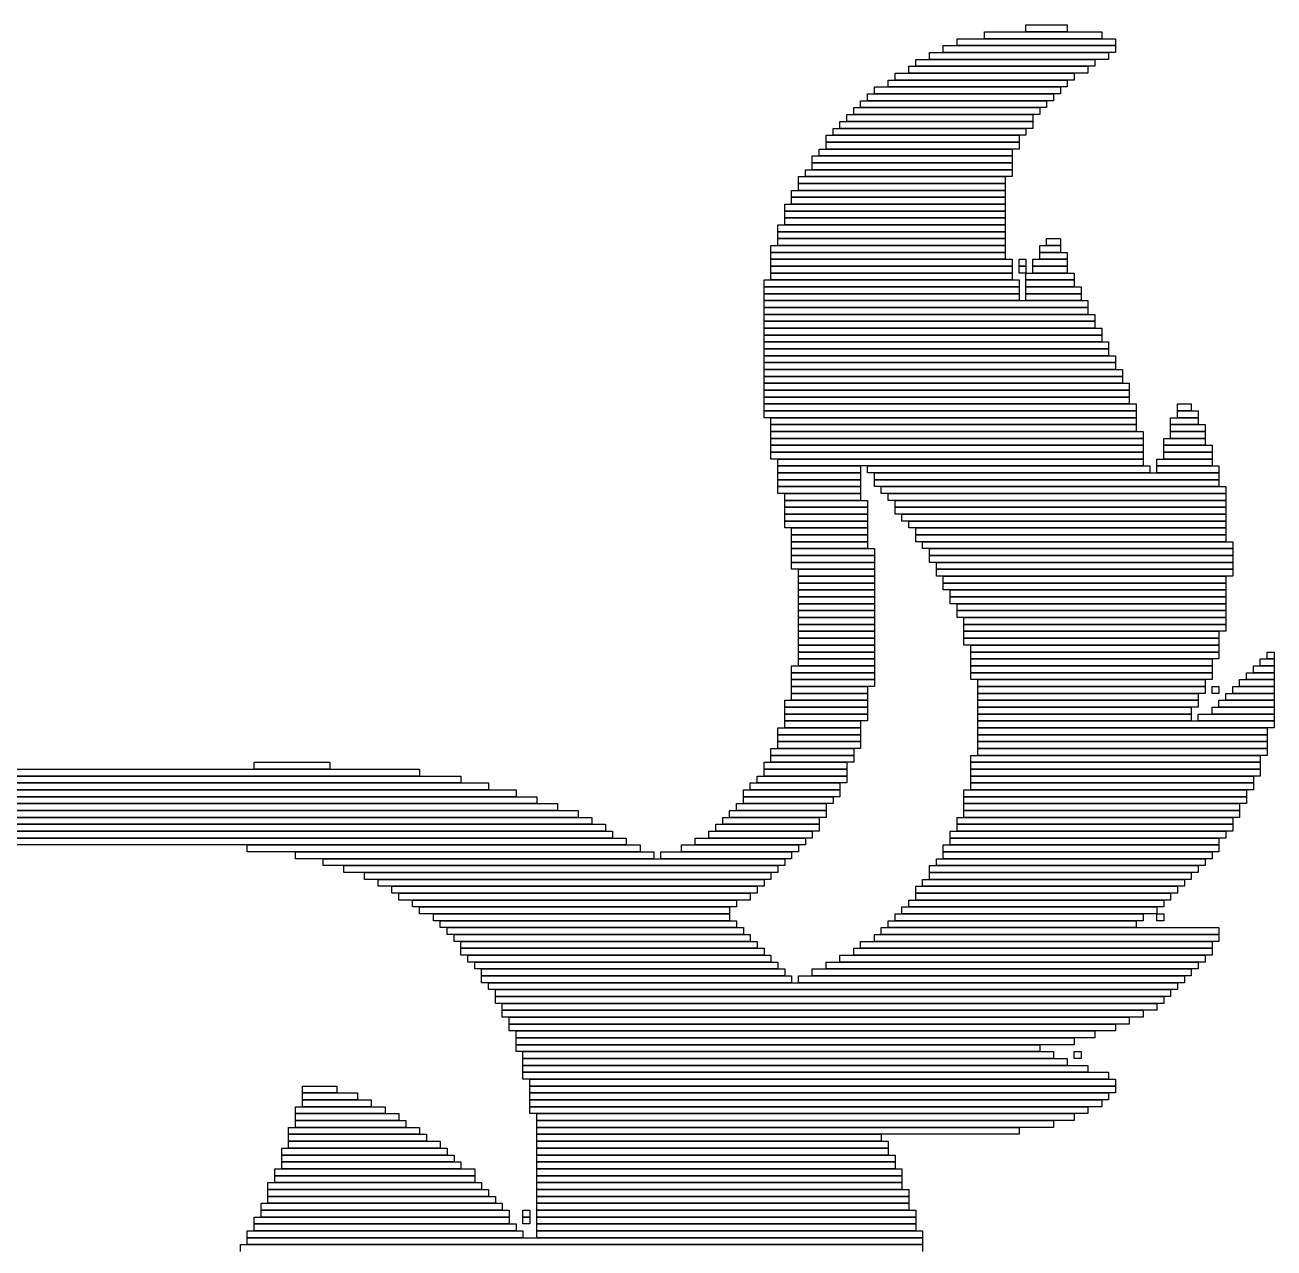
# Model space of a CAD drawing. Extents: x 325 to 699, y 302 to 722.
# Drawn here: x 517.7 to 699, y 511.5 to 689 of the extents above; entities that cross this region are included whole.
import ezdxf

# ---------------------------------------------------------------- set-up
doc = ezdxf.new("R2010")
doc.units = 0

msp = doc.modelspace()

# ---------------------------------------------------------------- linework, layer by layer
for p, q in [((663, 689), (669, 689)), ((663, 688), (663, 689)), ((669, 689), (669, 688)), ((653, 687), (676, 687)), ((653, 686), (653, 687)), ((657, 688), (674, 688)), ((657, 687), (657, 688)), ((674, 687), (657, 687)), ((669, 688), (663, 688)), ((674, 688), (674, 687)), ((676, 687), (676, 686)), ((651, 686), (676, 686)), ((651, 685), (651, 686)), ((676, 686), (653, 686)), ((676, 686), (676, 685)), ((647, 684), (673, 684)), ((647, 683), (647, 684)), ((649, 685), (675, 685)), ((649, 684), (649, 685)), ((675, 684), (649, 684)), ((676, 685), (651, 685)), ((673, 684), (673, 683)), ((675, 685), (675, 684)), ((644, 682), (670, 682)), ((644, 681), (644, 682)), ((646, 683), (672, 683)), ((646, 682), (646, 683)), ((672, 682), (646, 682)), ((673, 683), (647, 683)), ((670, 682), (670, 681)), ((672, 683), (672, 682)), ((641, 680), (668, 680)), ((641, 679), (641, 680)), ((643, 681), (669, 681)), ((643, 680), (643, 681)), ((669, 680), (643, 680)), ((670, 681), (644, 681)), ((668, 680), (668, 679)), ((669, 681), (669, 680)), ((639, 678), (666, 678)), ((639, 677), (639, 678)), ((640, 679), (667, 679)), ((640, 678), (640, 679)), ((667, 678), (640, 678)), ((668, 679), (641, 679)), ((666, 678), (666, 677)), ((667, 679), (667, 678)), ((638, 677), (665, 677)), ((638, 676), (638, 677)), ((666, 677), (639, 677)), ((665, 677), (665, 676)), ((636, 675), (664, 675)), ((636, 674), (636, 675)), ((637, 676), (664, 676)), ((637, 675), (637, 676)), ((664, 675), (637, 675)), ((665, 676), (638, 676)), ((664, 676), (664, 675)), ((664, 675), (664, 674)), ((634, 673), (662, 673)), ((634, 672), (634, 673)), ((635, 674), (663, 674)), ((635, 673), (635, 674)), ((663, 673), (635, 673)), ((664, 674), (636, 674)), ((662, 673), (662, 672)), ((663, 674), (663, 673)), ((633, 671), (661, 671)), ((633, 670), (633, 671)), ((662, 672), (634, 672)), ((634, 672), (662, 672)), ((634, 671), (634, 672)), ((662, 671), (634, 671)), ((661, 671), (661, 670)), ((662, 672), (662, 671)), ((632, 670), (661, 670)), ((632, 669), (632, 670)), ((661, 669), (632, 669)), ((632, 669), (661, 669)), ((632, 668), (632, 669)), ((661, 670), (633, 670)), ((661, 670), (661, 669)), ((661, 669), (661, 668)), ((631, 668), (661, 668)), ((631, 667), (631, 668)), ((661, 668), (632, 668)), ((661, 668), (661, 667)), ((630, 667), (660, 667)), ((630, 666), (630, 667)), ((660, 666), (630, 666)), ((630, 666), (660, 666)), ((630, 665), (630, 666)), ((661, 667), (631, 667)), ((660, 667), (660, 666)), ((660, 666), (660, 665)), ((629, 665), (660, 665)), ((629, 664), (629, 665)), ((660, 664), (629, 664)), ((629, 664), (660, 664)), ((629, 663), (629, 664)), ((660, 665), (630, 665)), ((660, 665), (660, 664)), ((660, 664), (660, 663)), ((628, 663), (660, 663)), ((628, 662), (628, 663)), ((660, 662), (628, 662)), ((628, 662), (660, 662)), ((628, 661), (628, 662)), ((660, 663), (629, 663)), ((660, 663), (660, 662)), ((660, 662), (660, 661)), ((627, 660), (660, 660)), ((627, 659), (627, 660)), ((660, 661), (628, 661)), ((628, 661), (660, 661)), ((628, 660), (628, 661)), ((660, 660), (628, 660)), ((660, 661), (660, 660)), ((660, 660), (660, 659)), ((660, 659), (627, 659)), ((627, 659), (660, 659)), ((627, 658), (627, 659)), ((660, 658), (627, 658)), ((627, 658), (660, 658)), ((627, 657), (627, 658)), ((660, 659), (660, 658)), ((660, 658), (660, 657)), ((666, 658), (668, 658)), ((666, 657), (666, 658)), ((668, 658), (668, 657)), ((626, 657), (660, 657)), ((626, 656), (626, 657)), ((660, 657), (627, 657)), ((660, 657), (660, 656)), ((665, 657), (668, 657)), ((665, 656), (665, 657)), ((668, 657), (666, 657)), ((668, 657), (668, 656)), ((660, 656), (626, 656)), ((626, 656), (660, 656)), ((626, 655), (626, 656)), ((660, 655), (626, 655)), ((626, 655), (661, 655)), ((626, 654), (626, 655)), ((660, 656), (660, 655)), ((661, 655), (661, 654)), ((662, 655), (663, 655)), ((662, 654), (662, 655)), ((663, 655), (663, 654)), ((664, 655), (669, 655)), ((664, 654), (664, 655)), ((668, 656), (665, 656)), ((665, 656), (669, 656)), ((665, 655), (665, 656)), ((669, 655), (665, 655)), ((669, 656), (669, 655)), ((669, 655), (669, 654)), ((661, 654), (626, 654)), ((626, 654), (661, 654)), ((626, 653), (626, 654)), ((661, 653), (626, 653)), ((626, 653), (661, 653)), ((626, 652), (626, 653)), ((661, 654), (661, 653)), ((661, 653), (661, 652)), ((663, 654), (662, 654)), ((662, 654), (663, 654)), ((662, 653), (662, 654)), ((663, 653), (662, 653)), ((663, 654), (663, 653)), ((663, 653), (670, 653)), ((663, 652), (663, 653)), ((669, 654), (664, 654)), ((664, 654), (669, 654)), ((664, 653), (664, 654)), ((669, 653), (664, 653)), ((669, 654), (669, 653)), ((670, 653), (670, 652)), ((625, 652), (662, 652)), ((625, 651), (625, 652)), ((662, 651), (625, 651)), ((625, 651), (662, 651)), ((625, 650), (625, 651)), ((661, 652), (626, 652)), ((662, 652), (662, 651)), ((662, 651), (662, 650)), ((670, 652), (663, 652)), ((663, 652), (670, 652)), ((663, 651), (663, 652)), ((670, 651), (663, 651)), ((663, 651), (671, 651)), ((663, 650), (663, 651)), ((670, 652), (670, 651)), ((671, 651), (671, 650)), ((662, 650), (625, 650)), ((625, 650), (662, 650)), ((625, 649), (625, 650)), ((662, 649), (625, 649)), ((625, 649), (672, 649)), ((625, 648), (625, 649)), ((662, 650), (662, 649)), ((671, 650), (663, 650)), ((663, 650), (671, 650)), ((663, 649), (663, 650)), ((671, 649), (663, 649)), ((671, 650), (671, 649)), ((672, 649), (672, 648)), ((672, 648), (625, 648)), ((625, 648), (672, 648)), ((625, 647), (625, 648)), ((672, 648), (672, 647)), ((672, 647), (625, 647)), ((625, 647), (673, 647)), ((625, 646), (625, 647)), ((673, 646), (625, 646)), ((625, 646), (673, 646)), ((625, 645), (625, 646)), ((673, 647), (673, 646)), ((673, 646), (673, 645)), ((673, 645), (625, 645)), ((625, 645), (674, 645)), ((625, 644), (625, 645)), ((674, 644), (625, 644)), ((625, 644), (674, 644)), ((625, 643), (625, 644)), ((674, 645), (674, 644)), ((674, 644), (674, 643)), ((674, 643), (625, 643)), ((625, 643), (675, 643)), ((625, 642), (625, 643)), ((675, 642), (625, 642)), ((625, 642), (675, 642)), ((625, 641), (625, 642)), ((675, 643), (675, 642)), ((675, 642), (675, 641)), ((675, 641), (625, 641)), ((625, 641), (676, 641)), ((625, 640), (625, 641)), ((676, 640), (625, 640)), ((625, 640), (676, 640)), ((625, 639), (625, 640)), ((676, 641), (676, 640)), ((676, 640), (676, 639)), ((676, 639), (625, 639)), ((625, 639), (677, 639)), ((625, 638), (625, 639)), ((677, 639), (677, 638)), ((677, 638), (625, 638)), ((625, 638), (677, 638)), ((625, 637), (625, 638)), ((677, 637), (625, 637)), ((625, 637), (678, 637)), ((625, 636), (625, 637)), ((677, 638), (677, 637)), ((678, 637), (678, 636)), ((678, 636), (625, 636)), ((625, 636), (678, 636)), ((625, 635), (625, 636)), ((678, 635), (625, 635)), ((625, 635), (678, 635)), ((625, 634), (625, 635)), ((678, 636), (678, 635)), ((678, 635), (678, 634)), ((678, 634), (625, 634)), ((625, 634), (679, 634)), ((625, 633), (625, 634)), ((679, 633), (625, 633)), ((625, 633), (679, 633)), ((625, 632), (625, 633)), ((679, 634), (679, 633)), ((679, 633), (679, 632)), ((685, 634), (687, 634)), ((685, 633), (685, 634)), ((687, 633), (685, 633)), ((685, 633), (688, 633)), ((685, 632), (685, 633)), ((687, 634), (687, 633)), ((688, 633), (688, 632)), ((679, 632), (625, 632)), ((626, 632), (679, 632)), ((626, 631), (626, 632)), ((679, 631), (626, 631)), ((626, 631), (679, 631)), ((626, 630), (626, 631)), ((679, 632), (679, 631)), ((679, 631), (679, 630)), ((684, 632), (688, 632)), ((684, 631), (684, 632)), ((688, 631), (684, 631)), ((684, 631), (689, 631)), ((684, 630), (684, 631)), ((688, 632), (685, 632)), ((688, 632), (688, 631)), ((689, 631), (689, 630)), ((679, 630), (626, 630)), ((626, 630), (680, 630)), ((626, 629), (626, 630)), ((680, 629), (626, 629)), ((626, 629), (680, 629)), ((626, 628), (626, 629)), ((680, 630), (680, 629)), ((680, 629), (680, 628)), ((683, 629), (689, 629)), ((683, 628), (683, 629)), ((689, 630), (684, 630)), ((684, 630), (689, 630)), ((684, 629), (684, 630)), ((689, 629), (684, 629)), ((689, 630), (689, 629)), ((689, 629), (689, 628)), ((680, 628), (626, 628)), ((626, 628), (680, 628)), ((626, 627), (626, 628)), ((680, 628), (680, 627)), ((689, 628), (683, 628)), ((683, 628), (690, 628)), ((683, 627), (683, 628)), ((690, 628), (690, 627)), ((680, 627), (626, 627)), ((626, 627), (680, 627)), ((626, 626), (626, 627)), ((680, 626), (626, 626)), ((627, 626), (680, 626)), ((627, 625), (627, 626)), ((680, 627), (680, 626)), ((680, 626), (680, 625)), ((682, 626), (690, 626)), ((682, 625), (682, 626)), ((690, 627), (683, 627)), ((683, 627), (690, 627)), ((683, 626), (683, 627)), ((690, 626), (683, 626)), ((690, 627), (690, 626)), ((690, 626), (690, 625)), ((680, 625), (627, 625)), ((627, 625), (639, 625)), ((627, 624), (627, 625)), ((639, 624), (627, 624)), ((627, 624), (639, 624)), ((627, 623), (627, 624)), ((639, 625), (639, 624)), ((639, 624), (639, 623)), ((640, 625), (681, 625)), ((640, 624), (640, 625)), ((681, 624), (640, 624)), ((641, 624), (691, 624)), ((641, 623), (641, 624)), ((681, 625), (681, 624)), ((690, 625), (682, 625)), ((682, 625), (691, 625)), ((682, 624), (682, 625)), ((691, 624), (682, 624)), ((691, 625), (691, 624)), ((691, 624), (691, 623)), ((639, 623), (627, 623)), ((627, 623), (639, 623)), ((627, 622), (627, 623)), ((639, 622), (627, 622)), ((627, 622), (639, 622)), ((627, 621), (627, 622)), ((639, 623), (639, 622)), ((639, 622), (639, 621)), ((691, 623), (641, 623)), ((641, 623), (691, 623)), ((641, 622), (641, 623)), ((691, 622), (641, 622)), ((642, 622), (692, 622)), ((642, 621), (642, 622)), ((691, 623), (691, 622)), ((692, 622), (692, 621)), ((639, 621), (627, 621)), ((628, 621), (639, 621)), ((628, 620), (628, 621)), ((639, 620), (628, 620)), ((628, 620), (640, 620)), ((628, 619), (628, 620)), ((639, 621), (639, 620)), ((640, 620), (640, 619)), ((692, 621), (642, 621)), ((643, 621), (692, 621)), ((643, 620), (643, 621)), ((692, 620), (643, 620)), ((644, 620), (692, 620)), ((644, 619), (644, 620)), ((692, 621), (692, 620)), ((692, 620), (692, 619)), ((640, 619), (628, 619)), ((628, 619), (640, 619)), ((628, 618), (628, 619)), ((640, 619), (640, 618)), ((692, 619), (644, 619)), ((644, 619), (692, 619)), ((644, 618), (644, 619)), ((692, 619), (692, 618)), ((640, 618), (628, 618)), ((628, 618), (640, 618)), ((628, 617), (628, 618)), ((640, 617), (628, 617)), ((628, 617), (640, 617)), ((628, 616), (628, 617)), ((640, 618), (640, 617)), ((640, 617), (640, 616)), ((692, 618), (644, 618)), ((645, 618), (692, 618)), ((645, 617), (645, 618)), ((692, 617), (645, 617)), ((646, 617), (692, 617)), ((646, 616), (646, 617)), ((692, 618), (692, 617)), ((692, 617), (692, 616)), ((640, 616), (628, 616)), ((629, 616), (640, 616)), ((629, 615), (629, 616)), ((640, 615), (629, 615)), ((629, 615), (640, 615)), ((629, 614), (629, 615)), ((640, 616), (640, 615)), ((640, 615), (640, 614)), ((692, 616), (646, 616)), ((647, 616), (692, 616)), ((647, 615), (647, 616)), ((692, 615), (647, 615)), ((647, 615), (692, 615)), ((647, 614), (647, 615)), ((692, 616), (692, 615)), ((692, 615), (692, 614)), ((640, 614), (629, 614)), ((629, 614), (640, 614)), ((629, 613), (629, 614)), ((640, 613), (629, 613)), ((629, 613), (641, 613)), ((629, 612), (629, 613)), ((640, 614), (640, 613)), ((641, 613), (641, 612)), ((692, 614), (647, 614)), ((648, 614), (693, 614)), ((648, 613), (648, 614)), ((693, 613), (648, 613)), ((649, 613), (693, 613)), ((649, 612), (649, 613)), ((693, 614), (693, 613)), ((693, 613), (693, 612)), ((641, 612), (629, 612)), ((629, 612), (641, 612)), ((629, 611), (629, 612)), ((641, 611), (629, 611)), ((629, 611), (641, 611)), ((629, 610), (629, 611)), ((641, 612), (641, 611)), ((641, 611), (641, 610)), ((693, 612), (649, 612)), ((649, 612), (693, 612)), ((649, 611), (649, 612)), ((693, 611), (649, 611)), ((650, 611), (693, 611)), ((650, 610), (650, 611)), ((693, 612), (693, 611)), ((693, 611), (693, 610)), ((641, 610), (629, 610)), ((630, 610), (641, 610)), ((630, 609), (630, 610)), ((641, 610), (641, 609)), ((693, 610), (650, 610)), ((650, 610), (693, 610)), ((650, 609), (650, 610)), ((693, 610), (693, 609)), ((641, 609), (630, 609)), ((630, 609), (641, 609)), ((630, 608), (630, 609)), ((641, 608), (630, 608)), ((630, 608), (641, 608)), ((630, 607), (630, 608)), ((641, 609), (641, 608)), ((641, 608), (641, 607)), ((693, 609), (650, 609)), ((651, 609), (692, 609)), ((651, 608), (651, 609)), ((692, 608), (651, 608)), ((651, 608), (692, 608)), ((651, 607), (651, 608)), ((692, 609), (692, 608)), ((692, 608), (692, 607)), ((641, 607), (630, 607)), ((630, 607), (641, 607)), ((630, 606), (630, 607)), ((641, 606), (630, 606)), ((630, 606), (641, 606)), ((630, 605), (630, 606)), ((641, 607), (641, 606)), ((641, 606), (641, 605)), ((692, 607), (651, 607)), ((652, 607), (692, 607)), ((652, 606), (652, 607)), ((692, 606), (652, 606)), ((652, 606), (692, 606)), ((652, 605), (652, 606)), ((692, 607), (692, 606)), ((692, 606), (692, 605)), ((641, 605), (630, 605)), ((630, 605), (641, 605)), ((630, 604), (630, 605)), ((641, 604), (630, 604)), ((630, 604), (641, 604)), ((630, 603), (630, 604)), ((641, 605), (641, 604)), ((641, 604), (641, 603)), ((692, 605), (652, 605)), ((653, 605), (692, 605)), ((653, 604), (653, 605)), ((692, 604), (653, 604)), ((653, 604), (692, 604)), ((653, 603), (653, 604)), ((692, 605), (692, 604)), ((692, 604), (692, 603)), ((641, 603), (630, 603)), ((630, 603), (641, 603)), ((630, 602), (630, 603)), ((641, 602), (630, 602)), ((630, 602), (641, 602)), ((630, 601), (630, 602)), ((641, 603), (641, 602)), ((641, 602), (641, 601)), ((692, 603), (653, 603)), ((654, 603), (692, 603)), ((654, 602), (654, 603)), ((692, 602), (654, 602)), ((654, 602), (692, 602)), ((654, 601), (654, 602)), ((692, 603), (692, 602)), ((692, 602), (692, 601)), ((641, 601), (630, 601)), ((630, 601), (641, 601)), ((630, 600), (630, 601)), ((641, 600), (630, 600)), ((630, 600), (641, 600)), ((630, 599), (630, 600)), ((641, 601), (641, 600)), ((641, 600), (641, 599)), ((692, 601), (654, 601)), ((654, 601), (691, 601)), ((654, 600), (654, 601)), ((691, 600), (654, 600)), ((654, 600), (691, 600)), ((654, 599), (654, 600)), ((691, 601), (691, 600)), ((691, 600), (691, 599)), ((641, 599), (630, 599)), ((630, 599), (641, 599)), ((630, 598), (630, 599)), ((641, 599), (641, 598)), ((691, 599), (654, 599)), ((655, 599), (691, 599)), ((655, 598), (655, 599)), ((691, 599), (691, 598)), ((641, 598), (630, 598)), ((630, 598), (641, 598)), ((630, 597), (630, 598)), ((641, 597), (630, 597)), ((630, 597), (641, 597)), ((630, 596), (630, 597)), ((641, 598), (641, 597)), ((641, 597), (641, 596)), ((691, 598), (655, 598)), ((655, 598), (691, 598)), ((655, 597), (655, 598)), ((691, 597), (655, 597)), ((655, 597), (690, 597)), ((655, 596), (655, 597)), ((690, 597), (690, 596)), ((691, 598), (691, 597)), ((697, 597), (699, 597)), ((697, 596), (697, 597)), ((698, 598), (699, 598)), ((698, 597), (698, 598)), ((699, 597), (698, 597)), ((699, 598), (699, 597)), ((699, 597), (699, 596)), ((629, 596), (641, 596)), ((629, 595), (629, 596)), ((641, 595), (629, 595)), ((629, 595), (641, 595)), ((629, 594), (629, 595)), ((641, 596), (630, 596)), ((641, 596), (641, 595)), ((641, 595), (641, 594)), ((690, 596), (655, 596)), ((655, 596), (690, 596)), ((655, 595), (655, 596)), ((690, 595), (655, 595)), ((655, 595), (690, 595)), ((655, 594), (655, 595)), ((690, 596), (690, 595)), ((690, 595), (690, 594)), ((695, 595), (699, 595)), ((695, 594), (695, 595)), ((696, 596), (699, 596)), ((696, 595), (696, 596)), ((699, 595), (696, 595)), ((699, 596), (697, 596)), ((699, 596), (699, 595)), ((699, 595), (699, 594)), ((641, 594), (629, 594)), ((629, 594), (641, 594)), ((629, 593), (629, 594)), ((641, 593), (629, 593)), ((629, 593), (640, 593)), ((629, 592), (629, 593)), ((640, 593), (640, 592)), ((641, 594), (641, 593)), ((690, 594), (655, 594)), ((656, 594), (689, 594)), ((656, 593), (656, 594)), ((689, 593), (656, 593)), ((656, 593), (689, 593)), ((656, 592), (656, 593)), ((689, 594), (689, 593)), ((689, 593), (689, 592)), ((690, 593), (691, 593)), ((690, 592), (690, 593)), ((691, 593), (691, 592)), ((693, 593), (699, 593)), ((693, 592), (693, 593)), ((694, 594), (699, 594)), ((694, 593), (694, 594)), ((699, 593), (694, 593)), ((699, 594), (695, 594)), ((699, 594), (699, 593)), ((699, 593), (699, 592)), ((628, 591), (640, 591)), ((628, 590), (628, 591)), ((640, 592), (629, 592)), ((629, 592), (640, 592)), ((629, 591), (629, 592)), ((640, 591), (629, 591)), ((640, 592), (640, 591)), ((640, 591), (640, 590)), ((689, 592), (656, 592)), ((656, 592), (688, 592)), ((656, 591), (656, 592)), ((688, 591), (656, 591)), ((656, 591), (688, 591)), ((656, 590), (656, 591)), ((688, 592), (688, 591)), ((688, 591), (688, 590)), ((691, 592), (690, 592)), ((691, 591), (699, 591)), ((691, 590), (691, 591)), ((692, 592), (699, 592)), ((692, 591), (692, 592)), ((699, 591), (692, 591)), ((699, 592), (693, 592)), ((699, 592), (699, 591)), ((699, 591), (699, 590)), ((640, 590), (628, 590)), ((628, 590), (640, 590)), ((628, 589), (628, 590)), ((640, 590), (640, 589)), ((688, 590), (656, 590)), ((656, 590), (687, 590)), ((656, 589), (656, 590)), ((687, 590), (687, 589)), ((690, 590), (699, 590)), ((690, 589), (690, 590)), ((699, 590), (691, 590)), ((699, 590), (699, 589)), ((640, 589), (628, 589)), ((628, 589), (640, 589)), ((628, 588), (628, 589)), ((640, 588), (628, 588)), ((628, 588), (639, 588)), ((628, 587), (628, 588)), ((639, 588), (639, 587)), ((640, 589), (640, 588)), ((687, 589), (656, 589)), ((656, 589), (687, 589)), ((656, 588), (656, 589)), ((687, 588), (656, 588)), ((656, 588), (699, 588)), ((656, 587), (656, 588)), ((687, 589), (687, 588)), ((688, 589), (699, 589)), ((688, 588), (688, 589)), ((699, 588), (688, 588)), ((699, 589), (690, 589)), ((699, 589), (699, 588)), ((699, 588), (699, 587)), ((627, 587), (639, 587)), ((627, 586), (627, 587)), ((639, 586), (627, 586)), ((627, 586), (639, 586)), ((627, 585), (627, 586)), ((639, 587), (628, 587)), ((639, 587), (639, 586)), ((639, 586), (639, 585)), ((699, 587), (656, 587)), ((656, 587), (698, 587)), ((656, 586), (656, 587)), ((698, 586), (656, 586)), ((656, 586), (698, 586)), ((656, 585), (656, 586)), ((698, 587), (698, 586)), ((698, 586), (698, 585)), ((626, 584), (638, 584)), ((626, 583), (626, 584)), ((639, 585), (627, 585)), ((627, 585), (639, 585)), ((627, 584), (627, 585)), ((639, 584), (627, 584)), ((638, 584), (638, 583)), ((639, 585), (639, 584)), ((698, 585), (656, 585)), ((656, 585), (698, 585)), ((656, 584), (656, 585)), ((698, 584), (656, 584)), ((656, 584), (698, 584)), ((656, 583), (656, 584)), ((698, 585), (698, 584)), ((698, 584), (698, 583)), ((551, 582), (562, 582)), ((551, 581), (551, 582)), ((562, 582), (562, 581)), ((625, 582), (637, 582)), ((625, 581), (625, 582)), ((638, 583), (626, 583)), ((626, 583), (638, 583)), ((626, 582), (626, 583)), ((638, 582), (626, 582)), ((637, 582), (637, 581)), ((638, 583), (638, 582)), ((655, 583), (697, 583)), ((655, 582), (655, 583)), ((697, 582), (655, 582)), ((655, 582), (697, 582)), ((655, 581), (655, 582)), ((698, 583), (656, 583)), ((697, 583), (697, 582)), ((697, 582), (697, 581)), ((481, 581), (575, 581)), ((562, 581), (551, 581)), ((575, 581), (575, 580)), ((637, 581), (625, 581)), ((625, 581), (637, 581)), ((625, 580), (625, 581)), ((637, 581), (637, 580)), ((697, 581), (655, 581)), ((655, 581), (697, 581)), ((655, 580), (655, 581)), ((697, 581), (697, 580)), ((575, 580), (481, 580)), ((482, 580), (581, 580)), ((581, 579), (482, 579)), ((482, 579), (585, 579)), ((581, 580), (581, 579)), ((585, 579), (585, 578)), ((623, 579), (636, 579)), ((623, 578), (623, 579)), ((624, 580), (637, 580)), ((624, 579), (624, 580)), ((637, 579), (624, 579)), ((637, 580), (625, 580)), ((636, 579), (636, 578)), ((637, 580), (637, 579)), ((697, 580), (655, 580)), ((655, 580), (696, 580)), ((655, 579), (655, 580)), ((696, 579), (655, 579)), ((655, 579), (696, 579)), ((655, 578), (655, 579)), ((696, 580), (696, 579)), ((696, 579), (696, 578)), ((585, 578), (482, 578)), ((483, 578), (589, 578)), ((589, 577), (483, 577)), ((483, 577), (592, 577)), ((589, 578), (589, 577)), ((592, 577), (592, 576)), ((622, 578), (636, 578)), ((622, 577), (622, 578)), ((636, 577), (622, 577)), ((622, 577), (635, 577)), ((622, 576), (622, 577)), ((636, 578), (623, 578)), ((635, 577), (635, 576)), ((636, 578), (636, 577)), ((654, 578), (695, 578)), ((654, 577), (654, 578)), ((695, 577), (654, 577)), ((654, 577), (695, 577)), ((654, 576), (654, 577)), ((696, 578), (655, 578)), ((695, 578), (695, 577)), ((695, 577), (695, 576)), ((592, 576), (483, 576)), ((483, 576), (595, 576)), ((595, 575), (483, 575)), ((483, 575), (598, 575)), ((595, 576), (595, 575)), ((598, 575), (598, 574)), ((620, 575), (634, 575)), ((620, 574), (620, 575)), ((621, 576), (634, 576)), ((621, 575), (621, 576)), ((634, 575), (621, 575)), ((635, 576), (622, 576)), ((634, 576), (634, 575)), ((634, 575), (634, 574)), ((695, 576), (654, 576)), ((654, 576), (694, 576)), ((654, 575), (654, 576)), ((694, 575), (654, 575)), ((654, 575), (694, 575)), ((654, 574), (654, 575)), ((694, 576), (694, 575)), ((694, 575), (694, 574)), ((598, 574), (483, 574)), ((484, 574), (600, 574)), ((600, 573), (484, 573)), ((498, 573), (602, 573)), ((600, 574), (600, 573)), ((602, 573), (602, 572)), ((618, 573), (633, 573)), ((618, 572), (618, 573)), ((619, 574), (633, 574)), ((619, 573), (619, 574)), ((633, 573), (619, 573)), ((634, 574), (620, 574)), ((633, 574), (633, 573)), ((633, 573), (633, 572)), ((653, 574), (693, 574)), ((653, 573), (653, 574)), ((693, 573), (653, 573)), ((653, 573), (693, 573)), ((653, 572), (653, 573)), ((694, 574), (654, 574)), ((693, 574), (693, 573)), ((693, 573), (693, 572)), ((602, 572), (498, 572)), ((502, 572), (603, 572)), ((603, 571), (502, 571)), ((508, 571), (605, 571)), ((603, 572), (603, 571)), ((605, 571), (605, 570)), ((615, 571), (631, 571)), ((615, 570), (615, 571)), ((617, 572), (632, 572)), ((617, 571), (617, 572)), ((632, 571), (617, 571)), ((633, 572), (618, 572)), ((631, 571), (631, 570)), ((632, 572), (632, 571)), ((652, 572), (692, 572)), ((652, 571), (652, 572)), ((692, 571), (652, 571)), ((652, 571), (691, 571)), ((652, 570), (652, 571)), ((693, 572), (653, 572)), ((691, 571), (691, 570)), ((692, 572), (692, 571)), ((605, 570), (508, 570)), ((550, 570), (607, 570)), ((550, 569), (550, 570)), ((607, 570), (607, 569)), ((613, 570), (630, 570)), ((613, 569), (613, 570)), ((631, 570), (615, 570)), ((630, 570), (630, 569)), ((651, 570), (691, 570)), ((651, 569), (651, 570)), ((691, 570), (652, 570)), ((691, 570), (691, 569)), ((607, 569), (550, 569)), ((557, 569), (609, 569)), ((557, 568), (557, 569)), ((609, 568), (557, 568)), ((561, 568), (628, 568)), ((561, 567), (561, 568)), ((609, 569), (609, 568)), ((610, 569), (629, 569)), ((610, 568), (610, 569)), ((629, 568), (610, 568)), ((630, 569), (613, 569)), ((628, 568), (628, 567)), ((629, 569), (629, 568)), ((650, 568), (689, 568)), ((650, 567), (650, 568)), ((691, 569), (651, 569)), ((651, 569), (690, 569)), ((651, 568), (651, 569)), ((690, 568), (651, 568)), ((689, 568), (689, 567)), ((690, 569), (690, 568)), ((628, 567), (561, 567)), ((564, 567), (627, 567)), ((564, 566), (564, 567)), ((627, 566), (564, 566)), ((567, 566), (626, 566)), ((567, 565), (567, 566)), ((626, 566), (626, 565)), ((627, 567), (627, 566)), ((649, 567), (688, 567)), ((649, 566), (649, 567)), ((688, 566), (649, 566)), ((649, 566), (687, 566)), ((649, 565), (649, 566)), ((689, 567), (650, 567)), ((687, 566), (687, 565)), ((688, 567), (688, 566)), ((626, 565), (567, 565)), ((569, 565), (625, 565)), ((569, 564), (569, 565)), ((625, 564), (569, 564)), ((571, 564), (624, 564)), ((571, 563), (571, 564)), ((624, 564), (624, 563)), ((625, 565), (625, 564)), ((647, 564), (685, 564)), ((647, 563), (647, 564)), ((648, 565), (686, 565)), ((648, 564), (648, 565)), ((686, 564), (648, 564)), ((687, 565), (649, 565)), ((685, 564), (685, 563)), ((686, 565), (686, 564)), ((624, 563), (571, 563)), ((572, 563), (623, 563)), ((572, 562), (572, 563)), ((623, 562), (572, 562)), ((574, 562), (621, 562)), ((574, 561), (574, 562)), ((621, 562), (621, 561)), ((623, 563), (623, 562)), ((646, 562), (683, 562)), ((646, 561), (646, 562)), ((685, 563), (647, 563)), ((647, 563), (684, 563)), ((647, 562), (647, 563)), ((684, 562), (647, 562)), ((683, 562), (683, 561)), ((684, 563), (684, 562)), ((621, 561), (574, 561)), ((575, 561), (620, 561)), ((575, 560), (575, 561)), ((620, 561), (620, 560)), ((645, 561), (682, 561)), ((645, 560), (645, 561)), ((683, 561), (646, 561)), ((682, 561), (682, 560)), ((620, 560), (575, 560)), ((577, 560), (620, 560)), ((577, 559), (577, 560)), ((620, 559), (577, 559)), ((578, 559), (621, 559)), ((578, 558), (578, 559)), ((620, 560), (620, 559)), ((621, 559), (621, 558)), ((643, 559), (679, 559)), ((643, 558), (643, 559)), ((644, 560), (680, 560)), ((644, 559), (644, 560)), ((680, 559), (644, 559)), ((682, 560), (645, 560)), ((679, 559), (679, 558)), ((680, 560), (680, 559)), ((682, 560), (683, 560)), ((682, 559), (682, 560)), ((683, 559), (682, 559)), ((683, 560), (683, 559)), ((621, 558), (578, 558)), ((579, 558), (622, 558)), ((579, 557), (579, 558)), ((622, 557), (579, 557)), ((580, 557), (623, 557)), ((580, 556), (580, 557)), ((622, 558), (622, 557)), ((623, 557), (623, 556)), ((641, 557), (691, 557)), ((641, 556), (641, 557)), ((642, 558), (691, 558)), ((642, 557), (642, 558)), ((691, 557), (642, 557)), ((679, 558), (643, 558)), ((691, 558), (691, 557)), ((691, 557), (691, 556)), ((623, 556), (580, 556)), ((581, 556), (624, 556)), ((581, 555), (581, 556)), ((624, 555), (581, 555)), ((581, 555), (625, 555)), ((581, 554), (581, 555)), ((624, 556), (624, 555)), ((625, 555), (625, 554)), ((638, 555), (690, 555)), ((638, 554), (638, 555)), ((639, 556), (690, 556)), ((639, 555), (639, 556)), ((690, 555), (639, 555)), ((691, 556), (641, 556)), ((690, 556), (690, 555)), ((690, 555), (690, 554)), ((625, 554), (581, 554)), ((582, 554), (626, 554)), ((582, 553), (582, 554)), ((626, 553), (582, 553)), ((583, 553), (627, 553)), ((583, 552), (583, 553)), ((626, 554), (626, 553)), ((627, 553), (627, 552)), ((634, 553), (688, 553)), ((634, 552), (634, 553)), ((636, 554), (689, 554)), ((636, 553), (636, 554)), ((689, 553), (636, 553)), ((690, 554), (638, 554)), ((688, 553), (688, 552)), ((689, 554), (689, 553)), ((627, 552), (583, 552)), ((584, 552), (628, 552)), ((584, 551), (584, 552)), ((628, 552), (628, 551)), ((632, 552), (687, 552)), ((632, 551), (632, 552)), ((688, 552), (634, 552)), ((687, 552), (687, 551)), ((628, 551), (584, 551)), ((584, 551), (629, 551)), ((584, 550), (584, 551)), ((629, 550), (584, 550)), ((585, 550), (685, 550)), ((585, 549), (585, 550)), ((629, 551), (629, 550)), ((630, 551), (686, 551)), ((630, 550), (630, 551)), ((686, 550), (630, 550)), ((687, 551), (632, 551)), ((685, 550), (685, 549)), ((686, 551), (686, 550)), ((685, 549), (585, 549)), ((586, 549), (684, 549)), ((586, 548), (586, 549)), ((684, 548), (586, 548)), ((586, 548), (683, 548)), ((586, 547), (586, 548)), ((683, 548), (683, 547)), ((684, 549), (684, 548)), ((683, 547), (586, 547)), ((587, 547), (682, 547)), ((587, 546), (587, 547)), ((682, 546), (587, 546)), ((587, 546), (680, 546)), ((587, 545), (587, 546)), ((680, 546), (680, 545)), ((682, 547), (682, 546)), ((680, 545), (587, 545)), ((588, 545), (678, 545)), ((588, 544), (588, 545)), ((678, 544), (588, 544)), ((588, 544), (676, 544)), ((588, 543), (588, 544)), ((676, 544), (676, 543)), ((678, 545), (678, 544)), ((676, 543), (588, 543)), ((589, 543), (673, 543)), ((589, 542), (589, 543)), ((673, 542), (589, 542)), ((589, 542), (670, 542)), ((589, 541), (589, 542)), ((670, 542), (670, 541)), ((673, 543), (673, 542)), ((670, 541), (589, 541)), ((589, 541), (665, 541)), ((589, 540), (589, 541)), ((665, 541), (665, 540)), ((665, 540), (589, 540)), ((590, 540), (667, 540)), ((590, 539), (590, 540)), ((667, 539), (590, 539)), ((590, 539), (669, 539)), ((590, 538), (590, 539)), ((667, 540), (667, 539)), ((669, 539), (669, 538)), ((670, 540), (671, 540)), ((670, 539), (670, 540)), ((671, 539), (670, 539)), ((671, 540), (671, 539)), ((669, 538), (590, 538)), ((590, 538), (672, 538)), ((590, 537), (590, 538)), ((672, 537), (590, 537)), ((590, 537), (675, 537)), ((590, 536), (590, 537)), ((672, 538), (672, 537)), ((675, 537), (675, 536)), ((558, 535), (563, 535)), ((558, 534), (558, 535)), ((563, 535), (563, 534)), ((675, 536), (590, 536)), ((591, 536), (676, 536)), ((591, 535), (591, 536)), ((676, 535), (591, 535)), ((591, 535), (676, 535)), ((591, 534), (591, 535)), ((676, 536), (676, 535)), ((676, 535), (676, 534)), ((563, 534), (558, 534)), ((558, 534), (566, 534)), ((558, 533), (558, 534)), ((566, 533), (558, 533)), ((558, 533), (568, 533)), ((558, 532), (558, 533)), ((566, 534), (566, 533)), ((568, 533), (568, 532)), ((676, 534), (591, 534)), ((591, 534), (675, 534)), ((591, 533), (591, 534)), ((675, 533), (591, 533)), ((591, 533), (674, 533)), ((591, 532), (591, 533)), ((674, 533), (674, 532)), ((675, 534), (675, 533)), ((557, 532), (570, 532)), ((557, 531), (557, 532)), ((568, 532), (558, 532)), ((570, 532), (570, 531)), ((674, 532), (591, 532)), ((591, 532), (672, 532)), ((591, 531), (591, 532)), ((672, 532), (672, 531)), ((570, 531), (557, 531)), ((557, 531), (572, 531)), ((557, 530), (557, 531)), ((572, 530), (557, 530)), ((557, 530), (573, 530)), ((557, 529), (557, 530)), ((572, 531), (572, 530)), ((573, 530), (573, 529)), ((672, 531), (591, 531)), ((592, 531), (670, 531)), ((592, 530), (592, 531)), ((670, 530), (592, 530)), ((592, 530), (667, 530)), ((592, 529), (592, 530)), ((667, 530), (667, 529)), ((670, 531), (670, 530)), ((556, 529), (575, 529)), ((556, 528), (556, 529)), ((575, 528), (556, 528)), ((556, 528), (576, 528)), ((556, 527), (556, 528)), ((573, 529), (557, 529)), ((575, 529), (575, 528)), ((576, 528), (576, 527)), ((667, 529), (592, 529)), ((592, 529), (662, 529)), ((592, 528), (592, 529)), ((662, 528), (592, 528)), ((592, 528), (642, 528)), ((592, 527), (592, 528)), ((642, 528), (642, 527)), ((662, 529), (662, 528)), ((555, 526), (579, 526)), ((555, 525), (555, 526)), ((576, 527), (556, 527)), ((556, 527), (578, 527)), ((556, 526), (556, 527)), ((578, 526), (556, 526)), ((578, 527), (578, 526)), ((579, 526), (579, 525)), ((642, 527), (592, 527)), ((592, 527), (643, 527)), ((592, 526), (592, 527)), ((643, 526), (592, 526)), ((592, 526), (643, 526)), ((592, 525), (592, 526)), ((643, 527), (643, 526)), ((643, 526), (643, 525)), ((579, 525), (555, 525)), ((555, 525), (580, 525)), ((555, 524), (555, 525)), ((580, 524), (555, 524)), ((555, 524), (581, 524)), ((555, 523), (555, 524)), ((580, 525), (580, 524)), ((581, 524), (581, 523)), ((643, 525), (592, 525)), ((592, 525), (644, 525)), ((592, 524), (592, 525)), ((644, 524), (592, 524)), ((592, 524), (644, 524)), ((592, 523), (592, 524)), ((644, 525), (644, 524)), ((644, 524), (644, 523)), ((554, 523), (583, 523)), ((554, 522), (554, 523)), ((581, 523), (555, 523)), ((583, 523), (583, 522)), ((644, 523), (592, 523)), ((592, 523), (645, 523)), ((592, 522), (592, 523)), ((645, 523), (645, 522)), ((553, 521), (584, 521)), ((553, 520), (553, 521)), ((583, 522), (554, 522)), ((554, 522), (583, 522)), ((554, 521), (554, 522)), ((583, 521), (554, 521)), ((583, 522), (583, 521)), ((584, 521), (584, 520)), ((645, 522), (592, 522)), ((592, 522), (645, 522)), ((592, 521), (592, 522)), ((645, 521), (592, 521)), ((592, 521), (645, 521)), ((592, 520), (592, 521)), ((645, 522), (645, 521)), ((645, 521), (645, 520)), ((584, 520), (553, 520)), ((553, 520), (585, 520)), ((553, 519), (553, 520)), ((585, 519), (553, 519)), ((553, 519), (586, 519)), ((553, 518), (553, 519)), ((585, 520), (585, 519)), ((586, 519), (586, 518)), ((645, 520), (592, 520)), ((592, 520), (646, 520)), ((592, 519), (592, 520)), ((646, 519), (592, 519)), ((592, 519), (646, 519)), ((592, 518), (592, 519)), ((646, 520), (646, 519)), ((646, 519), (646, 518)), ((552, 518), (587, 518)), ((552, 517), (552, 518)), ((587, 517), (552, 517)), ((552, 517), (588, 517)), ((552, 516), (552, 517)), ((586, 518), (553, 518)), ((587, 518), (587, 517)), ((588, 517), (588, 516)), ((590, 517), (591, 517)), ((590, 516), (590, 517)), ((591, 517), (591, 516)), ((646, 518), (592, 518)), ((592, 518), (646, 518)), ((592, 517), (592, 518)), ((646, 517), (592, 517)), ((592, 517), (647, 517)), ((592, 516), (592, 517)), ((646, 518), (646, 517)), ((647, 517), (647, 516)), ((551, 516), (588, 516)), ((551, 515), (551, 516)), ((588, 515), (551, 515)), ((551, 515), (589, 515)), ((551, 514), (551, 515)), ((588, 516), (552, 516)), ((588, 516), (588, 515)), ((589, 515), (589, 514)), ((591, 516), (590, 516)), ((590, 516), (591, 516)), ((590, 515), (590, 516)), ((591, 515), (590, 515)), ((591, 516), (591, 515)), ((647, 516), (592, 516)), ((592, 516), (647, 516)), ((592, 515), (592, 516)), ((647, 515), (592, 515)), ((592, 515), (647, 515)), ((592, 514), (592, 515)), ((647, 516), (647, 515)), ((647, 515), (647, 514)), ((550, 514), (590, 514)), ((550, 513), (550, 514)), ((590, 513), (550, 513)), ((550, 513), (648, 513)), ((550, 512), (550, 513)), ((589, 514), (551, 514)), ((590, 514), (590, 513)), ((647, 514), (592, 514)), ((592, 514), (648, 514)), ((592, 513), (592, 514)), ((648, 513), (592, 513)), ((648, 514), (648, 513)), ((648, 513), (648, 512)), ((549, 512), (648, 512)), ((549, 511), (549, 512)), ((648, 512), (550, 512)), ((648, 512), (648, 511))]:
    msp.add_line(p, q)

doc.saveas('drawing.dxf')
